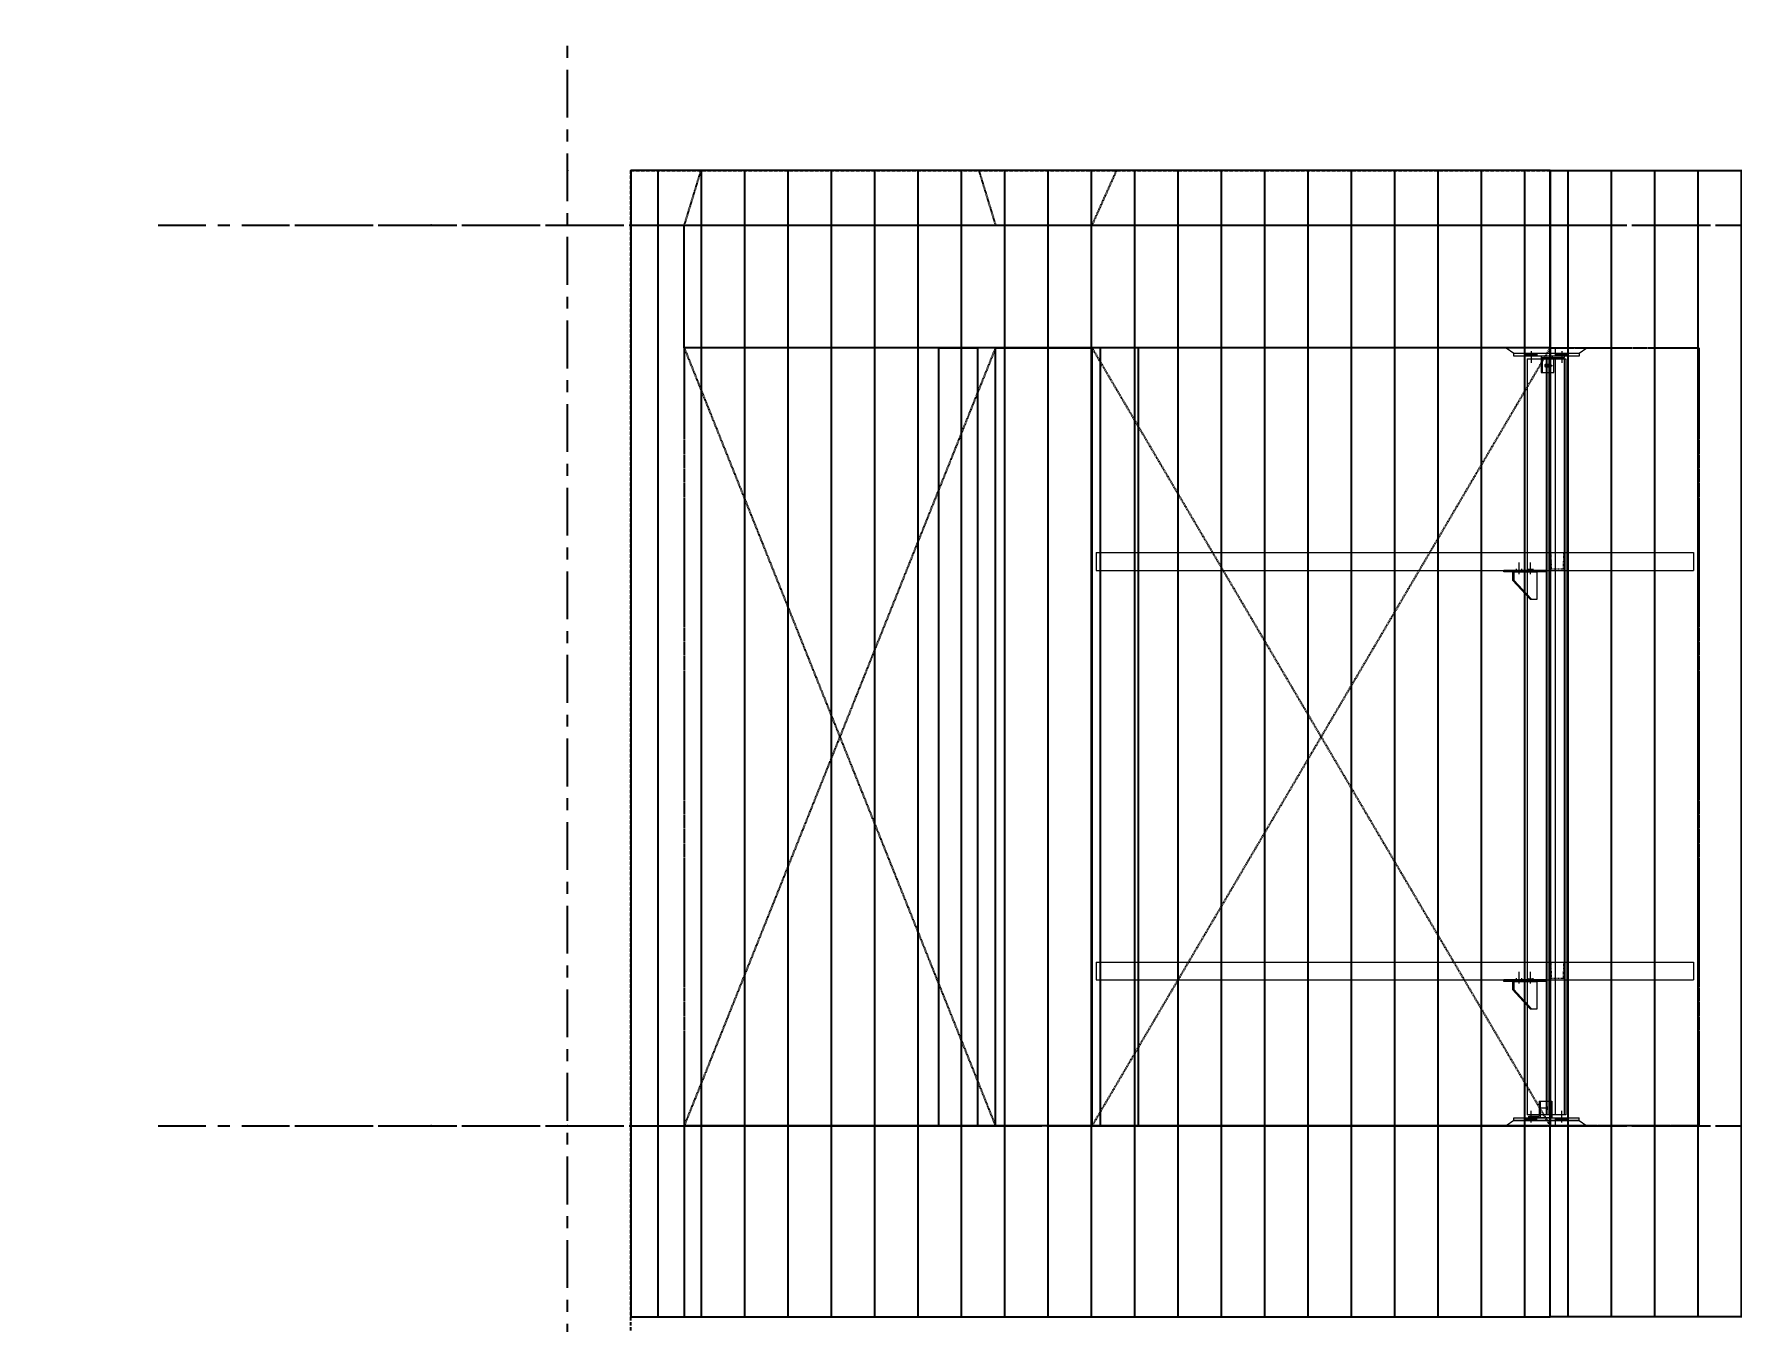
# Model space of a CAD drawing. Header units: millimetres. Extents: x 652554 to 1678317, y -308114 to 170803.
# Drawn here: x 783691 to 789909, y -129650 to -124935 of the extents above; entities that cross this region are included whole.
import ezdxf
from ezdxf.enums import TextEntityAlignment as Align

# ---------------------------------------------------------------- set-up
doc = ezdxf.new("R2010")
doc.units = ezdxf.units.MM
for name, pattern in [('CENTER', [50.8, 31.75, -6.35, 6.35, -6.35]), ('HIDDEN', [0.375, 0.25, -0.125]), ('TA_GL_000.70000', [1.925, 0.7, -0.175, 0.175, -0.175, 0.7]), ('XKITLINE00', [0]), ('XKITLINE02', [4, 2, -2])]:
    doc.linetypes.add(name, pattern=pattern)
for name, color, linetype in [('000 - 0_SYM_DWG_GRID-BUBBLE_MAIN_COLOR_1', 7, 'Continuous'), ('000 - 0_SYM_DWG_GRIDLINE_MAIN_COLOR_251', 7, 'Continuous'), ('000 - 0_SYM_DWG_LEVEL_MAIN_COLOR_2', 7, 'Continuous'), ('000 - 0_SYM_DWG_LEVEL_TEXT', 7, 'Continuous'), ('000 - GRID', 7, 'CENTER'), ('DIM', 7, 'Continuous')]:
    doc.layers.add(name, color=color, linetype=linetype)
doc.layers.add('Bolt', color=7, linetype='Continuous', lineweight=0)
doc.layers.add('Part', color=7, linetype='Continuous', lineweight=0)
doc.styles.add('Arial', font='arial.ttf')
doc.styles.add('Arial_1', font='arial.ttf', dxfattribs={"height": 125})
doc.styles.add('TA', font='', dxfattribs={"height": 4.5})
doc.styles.get('TA').set_extended_font_data('Cordia New')

# ---------------------------------------------------------------- blocks, each defined once
blk = doc.blocks.new('*A13542674')
at = {"layer": 'Part', "color": 7, "linetype": 'XKITLINE00', "lineweight": 0}
for p, q in [((3141.86535, 228.441476), (3141.86535, 228.541476)), ((3141.86535, 228.541476), (3144.256806, 228.541476)), ((3141.86535, 228.441476), (3144.256806, 228.441476)), ((3143.393598, 228.441476), (3143.393598, 228.541476)), ((3144.256806, 228.441476), (3144.256806, 228.541476))]:
    blk.add_line(p, q, dxfattribs=at)
blk = doc.blocks.new('*A13552675')
at = {"layer": 'Part', "color": 7, "linetype": 'XKITLINE02', "lineweight": 0}
for p, q in [((3142.789703, 229.141476), (3143.25604, 229.141476)), ((3142.789703, 229.141476), (3142.789703, 228.641476)), ((3142.824436, 229.141476), (3142.824436, 228.641476)), ((3143.25604, 229.141476), (3143.25604, 228.641476)), ((3143.25604, 228.541476), (3142.407641, 228.541476))]:
    blk.add_line(p, q, dxfattribs=at)
at = {"layer": 'Part', "color": 7, "linetype": 'XKITLINE00', "lineweight": 0}
for p, q in [((3142.407641, 228.541476), (3142.407641, 228.591476)), ((3142.407641, 228.591476), (3142.789703, 228.591476)), ((3142.789703, 228.641476), (3142.789703, 228.591476)), ((3142.824436, 228.641476), (3142.824436, 228.541476)), ((3143.25604, 228.641476), (3143.25604, 228.541476))]:
    blk.add_line(p, q, dxfattribs=at)
blk = doc.blocks.new('*A13562676')
at = {"layer": 'Part', "color": 7, "linetype": 'XKITLINE00', "lineweight": 0}
for p, q in [((3141.86535, 228.441476), (3141.58255, 228.241476)), ((3144.256806, 228.441476), (3141.86535, 228.441476)), ((3143.388662, 228.241476), (3143.393598, 228.441476)), ((3144.256806, 228.441476), (3144.539605, 228.241476))]:
    blk.add_line(p, q, dxfattribs=at)
at = {"layer": 'Part', "color": 7, "linetype": 'XKITLINE02', "lineweight": 0}
blk.add_line((3141.58255, 228.241476), (3144.539605, 228.241476), dxfattribs=at)
blk = doc.blocks.new('*A13572677')
at = {"layer": 'Part', "color": 7, "linetype": 'XKITLINE00', "lineweight": 0}
for p, q in [((3141.81813, 233.531476), (3141.859809, 233.531476)), ((3141.81813, 233.531476), (3141.81813, 233.231476)), ((3141.81813, 233.231476), (3141.859809, 233.231476)), ((3141.81813, 233.231476), (3142.465536, 232.531476)), ((3141.859809, 233.531476), (3141.859809, 233.231476)), ((3141.859809, 233.231476), (3142.507215, 232.531476)), ((3142.465536, 232.531476), (3142.722248, 232.531476))]:
    blk.add_line(p, q, dxfattribs=at)
at = {"layer": 'Part', "color": 7, "linetype": 'XKITLINE02', "lineweight": 0}
for p, q in [((3141.859809, 233.531476), (3142.723017, 233.531476)), ((3142.723017, 232.531476), (3142.723017, 233.531476)), ((3142.722248, 232.531476), (3142.723017, 232.531476))]:
    blk.add_line(p, q, dxfattribs=at)
blk = doc.blocks.new('*A13582678')
at = {"layer": 'Part', "color": 7, "linetype": 'XKITLINE00', "lineweight": 0}
for p, q in [((3141.49164, 233.531476), (3141.49164, 233.591476)), ((3143.049507, 233.531476), (3141.49164, 233.531476)), ((3142.186299, 233.531476), (3142.186299, 233.591476)), ((3143.049507, 233.531476), (3143.049507, 233.591476))]:
    blk.add_line(p, q, dxfattribs=at)
at = {"layer": 'Part', "color": 7, "linetype": 'XKITLINE02', "lineweight": 0}
blk.add_line((3143.049507, 233.591476), (3141.49164, 233.591476), dxfattribs=at)
blk = doc.blocks.new('*A13592679')
at = {"layer": 'Part', "color": 7, "linetype": 'XKITLINE00', "lineweight": 0}
for p, q in [((3143.192458, 234.241476), (3143.192458, 233.591476)), ((3143.192458, 234.241476), (3148.442634, 234.241476)), ((3148.442634, 234.241476), (3148.442634, 233.591476)), ((3143.192458, 233.591476), (3148.442634, 233.591476))]:
    blk.add_line(p, q, dxfattribs=at)
blk = doc.blocks.new('*A13912701')
at = {"layer": 'Bolt'}
blk.add_hatch(color=7, dxfattribs=at).paths.add_polyline_path([(3143.032, 228.898), (3143.033, 228.905), (3143.034, 228.912), (3143.035, 228.918), (3143.038, 228.924), (3143.04, 228.93), (3143.043, 228.936), (3143.046, 228.941), (3143.05, 228.946), (3143.054, 228.95), (3143.058, 228.953), (3143.063, 228.956), (3143.067, 228.958), (3143.072, 228.96), (3143.077, 228.961), (3143.082, 228.961), (3143.087, 228.961), (3143.092, 228.96), (3143.097, 228.958), (3143.101, 228.956), (3143.106, 228.953), (3143.11, 228.95), (3143.114, 228.946), (3143.118, 228.941), (3143.121, 228.936), (3143.124, 228.93), (3143.126, 228.924), (3143.128, 228.918), (3143.13, 228.912), (3143.131, 228.905), (3143.132, 228.898), (3143.132, 228.891), (3143.132, 228.885), (3143.131, 228.878), (3143.13, 228.871), (3143.128, 228.865), (3143.126, 228.858), (3143.124, 228.853), (3143.121, 228.847), (3143.118, 228.842), (3143.114, 228.837), (3143.11, 228.833), (3143.106, 228.83), (3143.101, 228.827), (3143.097, 228.824), (3143.092, 228.823), (3143.087, 228.822), (3143.082, 228.821), (3143.077, 228.822), (3143.072, 228.823), (3143.067, 228.824), (3143.063, 228.827), (3143.058, 228.83), (3143.054, 228.833), (3143.05, 228.837), (3143.046, 228.842), (3143.043, 228.847), (3143.04, 228.853), (3143.038, 228.858), (3143.035, 228.865), (3143.034, 228.871), (3143.033, 228.878), (3143.032, 228.885), (3143.032, 228.891)], flags=17)
at = {"layer": 'Bolt', "color": 7, "linetype": 'XKITLINE00', "lineweight": 0}
blk.add_line((3143.137, 228.891), (3142.839, 228.891), dxfattribs=at)
blk = doc.blocks.new('*A13922702')
at = {"layer": 'Bolt'}
for points in [[(3142.298, 228.441), (3142.298, 228.541), (3142.712, 228.541), (3142.712, 228.441)], [(3143.41, 228.441), (3143.41, 228.541), (3143.824, 228.541), (3143.824, 228.441)]]:
    blk.add_hatch(color=7, dxfattribs=at).paths.add_polyline_path(points, flags=17)
at = {"layer": 'Bolt', "color": 7, "linetype": 'XKITLINE00', "lineweight": 0}
for p, q in [((3142.298, 228.441), (3142.298, 228.541)), ((3142.505, 228.362), (3142.505, 228.791)), ((3142.712, 228.441), (3142.712, 228.541)), ((3143.41, 228.441), (3143.41, 228.541)), ((3143.617, 228.362), (3143.617, 228.791)), ((3143.824, 228.441), (3143.824, 228.541))]:
    blk.add_line(p, q, dxfattribs=at)
blk = doc.blocks.new('*A13932703')
at = {"layer": 'Bolt'}
for points in [[(3142.686, 233.591), (3142.686, 233.531), (3142.272, 233.531), (3142.272, 233.591)], [(3142.578, 233.651), (3142.578, 233.591), (3142.38, 233.591), (3142.38, 233.651)]]:
    blk.add_hatch(color=7, dxfattribs=at).paths.add_polyline_path(points, flags=17)
at = {"layer": 'Bolt', "color": 7, "linetype": 'XKITLINE02', "lineweight": 0}
for p, q in [((3142.062, 233.452), (3142.062, 233.881)), ((3141.855, 233.531), (3141.855, 233.591)), ((3141.963, 233.591), (3141.963, 233.651)), ((3142.161, 233.591), (3142.161, 233.651)), ((3142.269, 233.531), (3142.269, 233.591))]:
    blk.add_line(p, q, dxfattribs=at)
at = {"layer": 'Bolt', "color": 7, "linetype": 'XKITLINE00', "lineweight": 0}
for p, q in [((3142.479, 233.452), (3142.479, 233.881)), ((3142.272, 233.531), (3142.272, 233.591)), ((3142.38, 233.591), (3142.38, 233.651)), ((3142.578, 233.591), (3142.578, 233.651)), ((3142.686, 233.531), (3142.686, 233.591))]:
    blk.add_line(p, q, dxfattribs=at)
blk = doc.blocks.new('*A14092713')
at = {"layer": 'Part', "color": 7, "linetype": 'XKITLINE00', "lineweight": 0}
for p, q in [((3141.49164, 248.531476), (3141.49164, 248.591476)), ((3143.049507, 248.531476), (3141.49164, 248.531476)), ((3142.186299, 248.531476), (3142.186299, 248.591476)), ((3143.049507, 248.531476), (3143.049507, 248.591476))]:
    blk.add_line(p, q, dxfattribs=at)
at = {"layer": 'Part', "color": 7, "linetype": 'XKITLINE02', "lineweight": 0}
blk.add_line((3143.049507, 248.591476), (3141.49164, 248.591476), dxfattribs=at)
blk = doc.blocks.new('*A14102714')
at = {"layer": 'Part', "color": 7, "linetype": 'XKITLINE00', "lineweight": 0}
for p, q in [((3141.81813, 248.531476), (3141.859809, 248.531476)), ((3141.81813, 248.531476), (3141.81813, 248.231476)), ((3141.81813, 248.231476), (3141.859809, 248.231476)), ((3141.81813, 248.231476), (3142.465536, 247.531476)), ((3141.859809, 248.531476), (3141.859809, 248.231476)), ((3141.859809, 248.231476), (3142.507215, 247.531476)), ((3142.465536, 247.531476), (3142.722248, 247.531476))]:
    blk.add_line(p, q, dxfattribs=at)
at = {"layer": 'Part', "color": 7, "linetype": 'XKITLINE02', "lineweight": 0}
for p, q in [((3141.859809, 248.531476), (3142.723017, 248.531476)), ((3142.723017, 247.531476), (3142.723017, 248.531476)), ((3142.722248, 247.531476), (3142.723017, 247.531476))]:
    blk.add_line(p, q, dxfattribs=at)
blk = doc.blocks.new('*A14112715')
at = {"layer": 'Part', "color": 7, "linetype": 'XKITLINE00', "lineweight": 0}
for p, q in [((3143.192458, 249.241476), (3143.192458, 248.591476)), ((3143.192458, 249.241476), (3148.442634, 249.241476)), ((3148.442634, 249.241476), (3148.442634, 248.591476)), ((3143.192458, 248.591476), (3148.442634, 248.591476))]:
    blk.add_line(p, q, dxfattribs=at)
blk = doc.blocks.new('*A14122716')
at = {"layer": 'Part', "color": 7, "linetype": 'XKITLINE00', "lineweight": 0}
for p, q in [((3141.86535, 256.541476), (3144.256806, 256.541476)), ((3141.86535, 256.441476), (3141.86535, 256.541476)), ((3144.256806, 256.441476), (3141.86535, 256.441476)), ((3143.393598, 256.441476), (3143.393598, 256.541476)), ((3144.256806, 256.541476), (3144.256806, 256.441476))]:
    blk.add_line(p, q, dxfattribs=at)
blk = doc.blocks.new('*A14132717')
at = {"layer": 'Part', "color": 7, "linetype": 'XKITLINE00', "lineweight": 0}
for p, q in [((3142.866116, 256.441476), (3142.866116, 256.341476)), ((3142.900848, 256.391476), (3143.714514, 256.391476)), ((3142.900848, 256.391476), (3142.900848, 256.341476)), ((3143.282911, 256.391476), (3143.282911, 256.441476)), ((3143.332452, 255.841476), (3143.332452, 256.391476)), ((3143.714514, 256.391476), (3143.714514, 256.441476)), ((3143.106284, 255.841476), (3143.332452, 255.841476))]:
    blk.add_line(p, q, dxfattribs=at)
at = {"layer": 'Part', "color": 7, "linetype": 'XKITLINE02', "lineweight": 0}
for p, q in [((3143.714514, 256.441476), (3142.866116, 256.441476)), ((3142.866116, 256.341476), (3142.866116, 255.841476)), ((3142.900848, 256.341476), (3142.900848, 255.841476)), ((3142.866116, 255.841476), (3143.106284, 255.841476))]:
    blk.add_line(p, q, dxfattribs=at)
blk = doc.blocks.new('*A14142718')
at = {"layer": 'Part', "color": 7, "linetype": 'XKITLINE00', "lineweight": 0}
for p, q in [((3141.58255, 256.741476), (3141.86535, 256.541476)), ((3141.86535, 256.541476), (3144.256806, 256.541476)), ((3143.393598, 256.541476), (3143.388662, 256.741476)), ((3144.256806, 256.541476), (3144.539605, 256.741476))]:
    blk.add_line(p, q, dxfattribs=at)
at = {"layer": 'Part', "color": 7, "linetype": 'XKITLINE02', "lineweight": 0}
blk.add_line((3144.539605, 256.741476), (3141.58255, 256.741476), dxfattribs=at)
blk = doc.blocks.new('*A14172719')
at = {"layer": 'Part', "color": 7, "linetype": 'XKITLINE00', "lineweight": 0}
for p, q in [((3142.354079, 256.341476), (3143.106284, 256.341476)), ((3142.354079, 256.341476), (3142.354079, 249.241476)), ((3143.048737, 256.341476), (3143.048737, 249.241476)), ((3143.106284, 256.341476), (3143.106284, 249.241476)), ((3143.332452, 256.341476), (3143.768077, 256.341476)), ((3143.38404, 256.341476), (3143.38404, 249.241476)), ((3143.71053, 256.341476), (3143.71053, 249.241476)), ((3143.768077, 256.341476), (3143.768077, 249.241476)), ((3143.048737, 248.591476), (3143.048737, 234.241476)), ((3143.106284, 248.591476), (3143.106284, 234.241476)), ((3143.38404, 248.591476), (3143.38404, 234.241476)), ((3143.71053, 248.591476), (3143.71053, 234.241476)), ((3143.768077, 248.591476), (3143.768077, 234.241476)), ((3142.354079, 247.651987), (3142.354079, 234.241476)), ((3143.048737, 233.591476), (3143.048737, 228.641476)), ((3143.106284, 233.591476), (3143.106284, 228.641476)), ((3143.38404, 233.591476), (3143.38404, 228.641476)), ((3143.71053, 233.591476), (3143.71053, 228.641476)), ((3143.768077, 233.591476), (3143.768077, 228.641476)), ((3142.354079, 232.651987), (3142.354079, 228.641476)), ((3143.768077, 228.641476), (3142.354079, 228.641476))]:
    blk.add_line(p, q, dxfattribs=at)
at = {"layer": 'Part', "color": 7, "linetype": 'XKITLINE02', "lineweight": 0}
for p, q in [((3143.106284, 256.341476), (3143.332452, 256.341476)), ((3142.354079, 249.241476), (3142.354079, 247.651987)), ((3143.048737, 249.241476), (3143.048737, 248.591476)), ((3143.106284, 249.241476), (3143.106284, 248.591476)), ((3143.38404, 249.241476), (3143.38404, 248.591476)), ((3143.71053, 249.241476), (3143.71053, 248.591476)), ((3143.768077, 249.241476), (3143.768077, 248.591476)), ((3142.354079, 234.241476), (3142.354079, 232.651987)), ((3143.048737, 234.241476), (3143.048737, 233.591476)), ((3143.106284, 234.241476), (3143.106284, 233.591476)), ((3143.38404, 234.241476), (3143.38404, 233.591476)), ((3143.71053, 234.241476), (3143.71053, 233.591476)), ((3143.768077, 234.241476), (3143.768077, 233.591476))]:
    blk.add_line(p, q, dxfattribs=at)
blk = doc.blocks.new('*A14182720')
at = {"layer": 'Bolt'}
for points in [[(3142.686, 248.591), (3142.686, 248.531), (3142.272, 248.531), (3142.272, 248.591)], [(3142.578, 248.651), (3142.578, 248.591), (3142.38, 248.591), (3142.38, 248.651)]]:
    blk.add_hatch(color=7, dxfattribs=at).paths.add_polyline_path(points, flags=17)
at = {"layer": 'Bolt', "color": 7, "linetype": 'XKITLINE02', "lineweight": 0}
for p, q in [((3142.062, 248.452), (3142.062, 248.881)), ((3141.855, 248.531), (3141.855, 248.591)), ((3141.963, 248.591), (3141.963, 248.651)), ((3142.161, 248.591), (3142.161, 248.651)), ((3142.269, 248.531), (3142.269, 248.591))]:
    blk.add_line(p, q, dxfattribs=at)
at = {"layer": 'Bolt', "color": 7, "linetype": 'XKITLINE00', "lineweight": 0}
for p, q in [((3142.479, 248.452), (3142.479, 248.881)), ((3142.272, 248.531), (3142.272, 248.591)), ((3142.38, 248.591), (3142.38, 248.651)), ((3142.578, 248.591), (3142.578, 248.651)), ((3142.686, 248.531), (3142.686, 248.591))]:
    blk.add_line(p, q, dxfattribs=at)
blk = doc.blocks.new('*A14202721')
at = {"layer": 'Bolt'}
blk.add_hatch(color=7, dxfattribs=at).paths.add_polyline_path([(3143.226, 256.027), (3143.207, 256.021), (3143.027, 256.021), (3143.007, 256.027), (3142.991, 256.042), (3142.98, 256.065), (3142.976, 256.091), (3142.98, 256.118), (3142.991, 256.141), (3143.007, 256.156), (3143.027, 256.161), (3143.207, 256.161), (3143.226, 256.156), (3143.242, 256.141), (3143.253, 256.118), (3143.257, 256.091), (3143.253, 256.065), (3143.242, 256.042)], flags=17)
at = {"layer": 'Bolt', "color": 7, "linetype": 'XKITLINE00', "lineweight": 0}
blk.add_line((3142.985, 256.091), (3143.283, 256.091), dxfattribs=at)
blk = doc.blocks.new('*A14212722')
at = {"layer": 'Bolt'}
for points in [[(3142.298, 256.441), (3142.298, 256.541), (3142.712, 256.541), (3142.712, 256.441)], [(3143.41, 256.441), (3143.41, 256.541), (3143.824, 256.541), (3143.824, 256.441)]]:
    blk.add_hatch(color=7, dxfattribs=at).paths.add_polyline_path(points, flags=17)
at = {"layer": 'Bolt', "color": 7, "linetype": 'XKITLINE00', "lineweight": 0}
for p, q in [((3142.298, 256.541), (3142.298, 256.441)), ((3142.505, 256.621), (3142.505, 256.191)), ((3142.712, 256.541), (3142.712, 256.441)), ((3143.41, 256.541), (3143.41, 256.441)), ((3143.617, 256.621), (3143.617, 256.191)), ((3143.824, 256.541), (3143.824, 256.441))]:
    blk.add_line(p, q, dxfattribs=at)
blk = doc.blocks.new('*U6657')
at = {"layer": '000 - 0_SYM_DWG_GRIDLINE_MAIN_COLOR_251', "color": 7, "linetype": 'ByBlock', "ltscale": 5}
blk.add_line((30, 0), (-196, 0), dxfattribs=at)
at = {"layer": '000 - 0_SYM_DWG_GRIDLINE_MAIN_COLOR_251', "color": 7}
for p in [(-166, 0), (0, 0)]:
    blk.add_point(p, dxfattribs=at)
at = {"color": 7, "style": 'TA', "flags": 1}
blk.add_attdef('LOCATION', (6, -6), '', height=4.5, rotation=270, dxfattribs=at)
blk = doc.blocks.new('*U5534')
at = {"layer": '000 - 0_SYM_DWG_LEVEL_MAIN_COLOR_2'}
blk.add_hatch(color=7, dxfattribs=at).paths.add_polyline_path([(-126.01, 5.18), (-129, 0), (-131.99, 5.18)])
at = {"color": 7}
blk.add_point((0, 0), dxfattribs=at)
at = {"layer": '000 - 0_SYM_DWG_GRIDLINE_MAIN_COLOR_251', "color": 7}
blk.add_lwpolyline([(-129, 0), (-69, 0), (-64.5, 0), (-60, 0)], dxfattribs=at)
at = {"layer": '000 - 0_SYM_DWG_LEVEL_MAIN_COLOR_2', "color": 7, "lineweight": 25}
for p, q in [((-126.01, 5.18), (-131.99, 5.18)), ((-131.99, 5.18), (-129, 0)), ((-129, 0), (-126.01, 5.18))]:
    blk.add_line(p, q, dxfattribs=at)
at = {"layer": '000 - 0_SYM_DWG_LEVEL_TEXT', "color": 7, "style": 'Arial_1'}
for tag, p in [('LV_NAME_1', (-124.78, 11.92)), ('LV_NAME_2', (-124.79, 6.83)), ('LV_NAME_3', (-124.8, 1.74))]:
    blk.add_attdef(tag, p, '', height=3, dxfattribs=at)
blk = doc.blocks.new('*U6651')
at = {"layer": '000 - 0_SYM_DWG_GRIDLINE_MAIN_COLOR_251', "color": 7, "linetype": 'ByBlock', "ltscale": 5}
blk.add_line((10, 0), (-186, 0), dxfattribs=at)
at = {"layer": '000 - 0_SYM_DWG_GRIDLINE_MAIN_COLOR_251', "color": 7}
blk.add_point((-176, 0), dxfattribs=at)
at = {"color": 7, "style": 'TA', "flags": 1}
blk.add_attdef('LOCATION', (6, -6), '', height=4.5, rotation=270, dxfattribs=at)
at = {"layer": '000 - 0_SYM_DWG_GRID-BUBBLE_MAIN_COLOR_1', "color": 7, "style": 'Arial'}
blk.add_attdef('GRID-HEAD', text='', height=4, rotation=90, dxfattribs=at).set_placement((30, 0), align=Align.MIDDLE_CENTER)
blk = doc.blocks.new('W-1-PP19-ST-ENT2_20260406-102317_PP19_ENT2_MAIN_DIMS_SHORT')
at = {"color": 7, "xscale": 50, "yscale": 50, "zscale": 50}
for p, values in [((-500, 109750), {'LV_NAME_2': 'ENTRANCE LOWER ROOF LEVEL', 'LV_NAME_3': 'FFL +109.75 m'}), ((-500, 106450), {'LV_NAME_2': 'ENTRANCE 2 ROOF LEVEL', 'LV_NAME_3': 'FFL +106.450 m'})]:
    blk.add_blockref('*U5534', p, dxfattribs=at).add_auto_attribs(values)
at = {"layer": '000 - GRID', "color": 7, "linetype": 'TA_GL_000.70000', "xscale": 50, "yscale": 50, "zscale": 50}
for name, p, rotation in [('*U6651', (0, 101150), 270), ('*U6657', (0, 109750), 180), ('*U6657', (0, 106450), 180)]:
    blk.add_blockref(name, p, dxfattribs=dict(at, rotation=rotation))
blk = doc.blocks.new('W-1-PP19-ST-ENT2_20260406-094431_PP19_ENT2_EX_ELE1')
h = blk.add_hatch()
h.set_pattern_fill('ANSI31', scale=50, angle=45)
h.set_pattern_definition([(90, (-785646.34, 205131.02), (-158.75, 0), [])])
h.paths.add_polyline_path([(7940, 109950), (232, 109950), (232, 105750), (7940, 105750)])
at = {"color": 7, "linetype": 'HIDDEN', "ltscale": 10}
for p, q in [((487.9, 109950), (427, 109750)), ((1506.7, 109950), (1567.6, 109750)), ((2010.8, 109950), (1921.1, 109750)), ((1567.6, 109300), (426.8, 106450)), ((427, 109300), (1567.6, 106450)), ((3600, 109300), (1921.1, 106450)), ((1921.1, 109300), (3600, 106450))]:
    blk.add_line(p, q, dxfattribs=at)
at = {"color": 7}
blk.add_line((3600, 109950), (3600, 106450), dxfattribs=at)
for points in [[(3600, 109950), (232, 109950), (232, 105750), (3600, 105750)], [(3600, 109950), (7940, 109950), (7940, 105750), (3600, 105750)], [(427, 109750), (3600, 109750), (3600, 109300), (427, 109300)], [(1360.2, 109300), (1501.6, 109300), (1501.6, 106450), (1360.2, 106450)], [(1567.6, 109300), (1921.1, 109300), (1921.1, 106450), (1567.6, 106450)], [(1950.8, 106450), (2092.2, 106450), (2092.2, 109300), (1950.8, 109300)], [(3600, 106450), (426.8, 106450), (426.8, 105750), (3600, 105750)]]:
    blk.add_lwpolyline(points, close=True, dxfattribs=at)
at = {"color": 7, "linetype": 'HIDDEN', "ltscale": 10}
blk.add_lwpolyline([(426.8, 106450), (1567.6, 106450), (1567.6, 109300), (426.8, 109300)], close=True, dxfattribs=at)
for points in [[(3600, 109300), (1921.1, 109300), (1921.1, 106450), (3600, 106450)], [(3600, 109300), (4145, 109300), (4145.5, 106450), (3600, 106450)]]:
    blk.add_lwpolyline(points, dxfattribs=at)
at = {"layer": 'DIM', "color": 7, "linetype": 'HIDDEN', "ltscale": 50}
blk.add_lwpolyline([(231.8, 109950), (7940, 109950), (7940, 102550), (231.8, 102550)], close=True, dxfattribs=at)
at = {"layer": 'Part', "color": 7, "linetype": 'XKITLINE00', "lineweight": 0}
for p, q in [((1936.2, 108550), (3600, 108550)), ((1936.2, 108550), (1936.2, 108485)), ((3600, 108485), (3600, 108550)), ((1936.2, 108485), (3600, 108485)), ((1936.2, 107050), (3600, 107050)), ((1936.2, 107050), (1936.2, 106985)), ((3600, 106985), (3600, 107050)), ((1936.2, 106985), (3600, 106985))]:
    blk.add_line(p, q, dxfattribs=at)
at = {"layer": 'Part', "color": 7, "linetype": 'XKITLINE02', "lineweight": 0}
for p, q in [((3600, 108550), (3653, 108550)), ((3602.2, 108550), (3604.4, 108491)), ((3648.7, 108491), (3650.9, 108550)), ((3653, 108485), (3653, 108550)), ((3600, 108485), (3653, 108485)), ((3604.4, 108491), (3648.7, 108491)), ((3600, 107050), (3653, 107050)), ((3602.2, 107050), (3604.4, 106991)), ((3648.7, 106991), (3650.9, 107050)), ((3653, 106985), (3653, 107050)), ((3600, 106985), (3653, 106985)), ((3604.4, 106991), (3648.7, 106991))]:
    blk.add_line(p, q, dxfattribs=at)
at = {"color": 7}
blk.add_blockref('W-1-PP19-ST-ENT2_20260406-102317_PP19_ENT2_MAIN_DIMS_SHORT', (0, 0), dxfattribs=at)
at = {"color": 7, "lineweight": 0, "xscale": 100, "yscale": 100, "zscale": 100}
for name in ['*A14142718', '*A14122716', '*A14212722', '*A14172719', '*A14132717', '*A14202721', '*A14182720', '*A14112715', '*A14092713', '*A14102714', '*A13592679', '*A13582678', '*A13572677', '*A13932703', '*A13552675', '*A13912701', '*A13562676', '*A13542674', '*A13922702']:
    blk.add_blockref(name, (-310719.3, 83625.9), dxfattribs=at)
blk = doc.blocks.new('*U6654')
at = {"layer": '000 - 0_SYM_DWG_GRIDLINE_MAIN_COLOR_251', "color": 7, "linetype": 'ByBlock', "ltscale": 5}
blk.add_line((20, 0), (-186, 0), dxfattribs=at)
at = {"layer": '000 - 0_SYM_DWG_GRIDLINE_MAIN_COLOR_251', "color": 7}
for p in [(-166, 0), (0, 0)]:
    blk.add_point(p, dxfattribs=at)
at = {"color": 7, "style": 'TA', "flags": 1}
blk.add_attdef('LOCATION', (6, -6), '', height=4.5, rotation=270, dxfattribs=at)
blk = doc.blocks.new('W-1-PP19-ST-ENT2_20260406-093448_PP9_ENT2_MAIN_LEVEL')
at = {"color": 7, "xscale": 50, "yscale": 50, "zscale": 50}
for p, values in [((-500, 0), {'LV_NAME_2': 'ENTRANCE LOWER ROOF LEVEL', 'LV_NAME_3': 'FFL +109.75 m'}), ((-500, -3300), {'LV_NAME_2': 'ENTRANCE 2 ROOF LEVEL', 'LV_NAME_3': 'FFL +106.450 m'})]:
    blk.add_blockref('*U5534', p, dxfattribs=at).add_auto_attribs(values)
at = {"layer": '000 - GRID', "color": 7, "linetype": 'TA_GL_000.70000', "xscale": 50, "yscale": 50, "zscale": 50}
for name, p, rotation in [('*U6651', (0, -8600), 270), ('*U6654', (0, 0), 180), ('*U6654', (0, -3300), 180)]:
    blk.add_blockref(name, p, dxfattribs=dict(at, rotation=rotation))

msp = doc.modelspace()

# ---------------------------------------------------------------- block references
at = {"color": 7}
for name, p in [('W-1-PP19-ST-ENT2_20260406-094431_PP19_ENT2_EX_ELE1', (785646.3441, -235385.019)), ('W-1-PP19-ST-ENT2_20260406-093448_PP9_ENT2_MAIN_LEVEL', (785646.3441, -125635.019))]:
    msp.add_blockref(name, p, dxfattribs=at)

doc.saveas('drawing.dxf')
